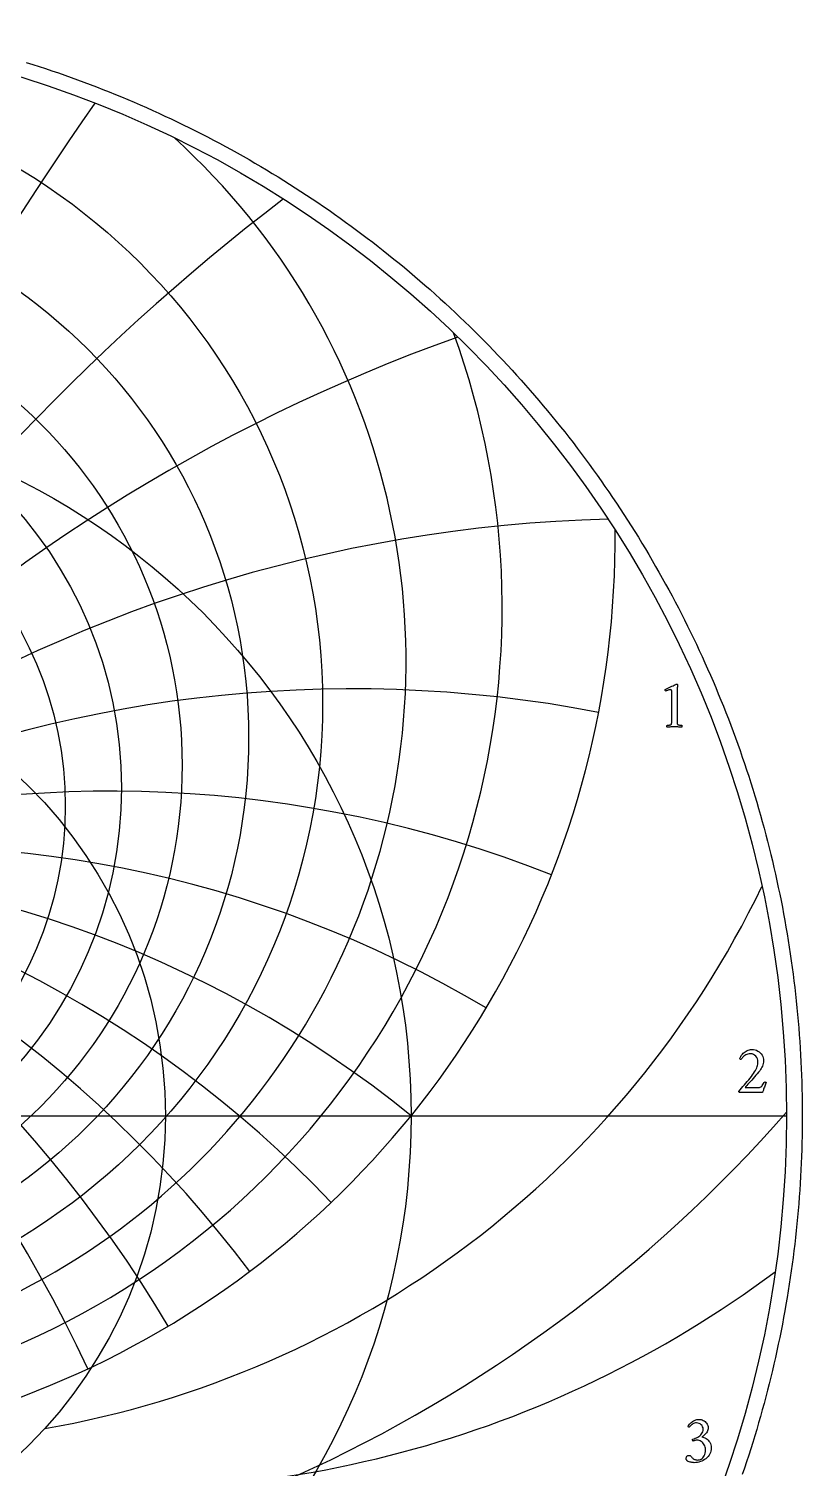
# Model space of a CAD drawing. Header units: millimetres. Extents: x -71 to 71, y -71 to 73.
# Drawn here: x 21.3 to 71.2, y -22.8 to 70.2 of the extents above; entities that cross this region are included whole.
import ezdxf

# ---------------------------------------------------------------- set-up
doc = ezdxf.new("R2010")
doc.units = ezdxf.units.MM
for name, color, linetype in [('CUT_OUTER', 1, 'Continuous'), ('ENGRAVE', 7, 'Continuous'), ('ENGRAVE_FINE', 8, 'Continuous'), ('TEXT', 5, 'Continuous')]:
    doc.layers.add(name, color=color, linetype=linetype)

msp = doc.modelspace()

# ---------------------------------------------------------------- linework, layer by layer
at = {"layer": 'CUT_OUTER'}
msp.add_lwpolyline([(21.0919, 68.0252), (21.5089, 67.8945), (21.9251, 67.7612), (22.3404, 67.6254), (22.7549, 67.487), (23.1686, 67.3462), (23.5814, 67.2027), (23.9933, 67.0568), (24.4043, 66.9083), (24.8144, 66.7573), (25.2235, 66.6038), (25.6317, 66.4477), (26.039, 66.2892), (26.4452, 66.1282), (26.8505, 65.9647), (27.2547, 65.7987), (27.6579, 65.6302), (28.0601, 65.4593), (28.4612, 65.2859), (28.8613, 65.11), (29.2603, 64.9317), (29.6581, 64.7509), (30.0549, 64.5677), (30.4505, 64.3821), (30.8449, 64.1941), (31.2382, 64.0036), (31.6304, 63.8107), (32.0213, 63.6154), (32.4111, 63.4178), (32.7996, 63.2177), (33.1868, 63.0152), (33.5729, 62.8104), (33.9576, 62.6033), (34.3411, 62.3937), (34.7233, 62.1818), (35.1042, 61.9676), (35.4838, 61.751), (35.862, 61.5321), (36.2389, 61.3109), (36.6144, 61.0874), (36.9885, 60.8616), (37.3613, 60.6335), (37.7326, 60.4031), (38.1025, 60.1705), (38.471, 59.9355), (38.838, 59.6984), (39.2036, 59.4589), (39.5677, 59.2173), (39.9303, 58.9734), (40.2914, 58.7273), (40.651, 58.4789), (41.0091, 58.2284), (41.3656, 57.9757), (41.7205, 57.7208), (42.0739, 57.4637), (42.4257, 57.2044), (42.7759, 56.943), (43.1245, 56.6795), (43.4715, 56.4138), (43.8168, 56.146), (44.1605, 55.8761), (44.5025, 55.6041), (44.8428, 55.33), (45.1815, 55.0538), (45.5184, 54.7755), (45.8537, 54.4952), (46.1872, 54.2128), (46.519, 53.9284), (46.849, 53.642), (47.1773, 53.3535), (47.5037, 53.063), (47.8284, 52.7705), (48.1513, 52.4761), (48.4724, 52.1796), (48.7917, 51.8812), (49.1091, 51.5809), (49.4246, 51.2786), (49.7384, 50.9743), (50.0502, 50.6682), (50.3601, 50.3601), (50.6682, 50.0502), (50.9743, 49.7384), (51.2786, 49.4246), (51.5809, 49.1091), (51.8812, 48.7917), (52.1796, 48.4724), (52.4761, 48.1513), (52.7705, 47.8284), (53.063, 47.5037), (53.3535, 47.1773), (53.642, 46.849), (53.9284, 46.519), (54.2128, 46.1872), (54.4952, 45.8537), (54.7755, 45.5184), (55.0538, 45.1815), (55.33, 44.8428), (55.6041, 44.5025), (55.8761, 44.1605), (56.146, 43.8168), (56.4138, 43.4715), (56.6795, 43.1245), (56.943, 42.7759), (57.2044, 42.4257), (57.4637, 42.0739), (57.7208, 41.7205), (57.9757, 41.3656), (58.2284, 41.0091), (58.4789, 40.651), (58.7273, 40.2914), (58.9734, 39.9303), (59.2173, 39.5677), (59.4589, 39.2036), (59.6984, 38.838), (59.9355, 38.471), (60.1705, 38.1025), (60.4031, 37.7326), (60.6335, 37.3613), (60.8616, 36.9885), (61.0874, 36.6144), (61.3109, 36.2389), (61.5321, 35.862), (61.751, 35.4838), (61.9676, 35.1042), (62.1818, 34.7233), (62.3937, 34.3411), (62.6033, 33.9576), (62.8104, 33.5729), (63.0152, 33.1868), (63.2177, 32.7996), (63.4178, 32.4111), (63.6154, 32.0213), (63.8107, 31.6304), (64.0036, 31.2382), (64.1941, 30.8449), (64.3821, 30.4505), (64.5677, 30.0549), (64.7509, 29.6581), (64.9317, 29.2603), (65.11, 28.8613), (65.2859, 28.4612), (65.4593, 28.0601), (65.6302, 27.6579), (65.7987, 27.2547), (65.9647, 26.8505), (66.1282, 26.4452), (66.2892, 26.039), (66.4477, 25.6317), (66.6038, 25.2235), (66.7573, 24.8144), (66.9083, 24.4043), (67.0568, 23.9933), (67.2027, 23.5814), (67.3462, 23.1686), (67.487, 22.7549), (67.6254, 22.3404), (67.7612, 21.9251), (67.8945, 21.5089), (68.0252, 21.0919), (68.1533, 20.6741), (68.2789, 20.2555), (68.4019, 19.8362), (68.5223, 19.4161), (68.6401, 18.9953), (68.7554, 18.5738), (68.8681, 18.1515), (68.9781, 17.7286), (69.0856, 17.305), (69.1905, 16.8808), (69.2928, 16.456), (69.3925, 16.0305), (69.4895, 15.6044), (69.5839, 15.1777), (69.6758, 14.7505), (69.765, 14.3227), (69.8515, 13.8943), (69.9355, 13.4655), (70.0168, 13.0361), (70.0954, 12.6062), (70.1715, 12.1759), (70.2449, 11.7451), (70.3156, 11.3139), (70.3837, 10.8822), (70.4492, 10.4501), (70.5119, 10.0177), (70.5721, 9.5848), (70.6296, 9.1516), (70.6844, 8.7181), (70.7366, 8.2842), (70.7861, 7.85), (70.8329, 7.4155), (70.8771, 6.9808), (70.9186, 6.5458), (70.9574, 6.1105), (70.9935, 5.675), (71.027, 5.2393), (71.0578, 4.8034), (71.086, 4.3673), (71.1114, 3.931), (71.1342, 3.4946), (71.1543, 3.0581), (71.1717, 2.6214), (71.1865, 2.1847), (71.1985, 1.7478), (71.2079, 1.3109), (71.2146, 0.874), (71.2187, 0.437), (71.22, 0), (71.2187, -0.437), (71.2146, -0.874), (71.2079, -1.3109), (71.1985, -1.7478), (71.1865, -2.1847), (71.1717, -2.6214), (71.1543, -3.0581), (71.1342, -3.4946), (71.1114, -3.931), (71.086, -4.3673), (71.0578, -4.8034), (71.027, -5.2393), (70.9935, -5.675), (70.9574, -6.1105), (70.9186, -6.5458), (70.8771, -6.9808), (70.8329, -7.4155), (70.7861, -7.85), (70.7366, -8.2842), (70.6844, -8.7181), (70.6296, -9.1516), (70.5721, -9.5848), (70.5119, -10.0177), (70.4492, -10.4501), (70.3837, -10.8822), (70.3156, -11.3139), (70.2449, -11.7451), (70.1715, -12.1759), (70.0954, -12.6062), (70.0168, -13.0361), (69.9355, -13.4655), (69.8515, -13.8943), (69.765, -14.3227), (69.6758, -14.7505), (69.5839, -15.1777), (69.4895, -15.6044), (69.3925, -16.0305), (69.2928, -16.456), (69.1905, -16.8808), (69.0856, -17.305), (68.9781, -17.7286), (68.8681, -18.1515), (68.7554, -18.5738), (68.6401, -18.9953), (68.5223, -19.4161), (68.4019, -19.8362), (68.2789, -20.2555), (68.1533, -20.6741), (68.0252, -21.0919), (67.8945, -21.5089), (67.7612, -21.9251), (67.6254, -22.3404), (67.487, -22.7549), (67.3462, -23.1686)], dxfattribs=at)
at = {"layer": 'ENGRAVE'}
msp.add_lwpolyline([(-70.2, 0), (70.2, 0)], dxfattribs=at)
for centre, radius in [((0, 0), 70.2), ((0, 26.6246), 40.2362), ((0, 24.427), 35.4591), ((0, 22.6432), 31.1599), ((0, 21.1869), 27.2366), ((0, 0), 45.9522), ((0, 19.9952), 23.6118), ((0, 0), 30.0798)]:
    msp.add_circle(centre, radius, dxfattribs=at)
for centre, radius, start, end in [((0, 29.3573), 45.6298, 132.219432, 47.780568), ((0, 32.7997), 51.8337, 159.954591, 20.045409), ((0, 37.2113), 59.1294, 179.387133, 0.612867), ((0, -56.7462), 73.0187, 51, 129), ((0, -56.7462), 73.0187, 51, 129), ((11.3645, 42.4127), 63.5578, 279.897105, 334.266125), ((27.0703, 46.8871), 71.0127, 263.168398, 306.663613)]:
    msp.add_arc(centre, radius, start, end, dxfattribs=at)
at = {"layer": 'ENGRAVE_FINE'}
for centre, radius, start, end in [((200.6173, -56.7462), 213.4925, 145.101551, 170.385059), ((200.6173, -56.7462), 213.4925, 145.101551, 170.385059), ((126.4722, -56.7462), 146.0375, 127.433987, 165.43357), ((126.4722, -56.7462), 146.0375, 127.433987, 165.43357), ((87.0203, -56.7462), 113.597, 109.56589, 160.302662), ((87.0203, -56.7462), 113.597, 109.56589, 160.302662), ((-61.27, -56.7462), 95.3192, 25.078922, 88.440652), ((-61.27, -56.7462), 95.3192, 25.078922, 88.440652), ((61.27, -56.7462), 95.3192, 91.559348, 154.921078), ((61.27, -56.7462), 95.3192, 91.559348, 154.921078), ((-42.1574, -56.7462), 84.3148, 30.79319, 100.876652), ((-42.1574, -56.7462), 84.3148, 30.79319, 100.876652), ((42.1574, -56.7462), 84.3148, 79.123348, 149.20681), ((42.1574, -56.7462), 84.3148, 79.123348, 149.20681), ((-26.5766, -56.7462), 77.7049, 36.936769, 111.475271), ((-26.5766, -56.7462), 77.7049, 36.936769, 111.475271), ((26.5766, -56.7462), 77.7049, 68.524729, 143.063231), ((26.5766, -56.7462), 77.7049, 68.524729, 143.063231), ((-12.8752, -56.7462), 74.1452, 43.625537, 120.768969), ((-12.8752, -56.7462), 74.1452, 43.625537, 120.768969), ((12.8752, -56.7462), 74.1452, 59.231031, 136.374463), ((12.8752, -56.7462), 74.1452, 59.231031, 136.374463), ((0, 61.7749), 93.357, 221.240592, 318.759408)]:
    msp.add_arc(centre, radius, start, end, dxfattribs=at)
at = {"layer": 'TEXT'}
for points in [[(62.7944, 25.6082), (62.7944, 27.3574), (62.7932, 27.4003), (62.7895, 27.436), (62.7832, 27.4645), (62.7745, 27.4858), (62.7628, 27.5013), (62.7474, 27.5124), (62.7284, 27.519), (62.7059, 27.5212), (62.6782, 27.5192), (62.6439, 27.5129), (62.6029, 27.5025), (62.5553, 27.488), (62.5074, 27.4721), (62.4656, 27.4576), (62.4299, 27.4444), (62.4003, 27.4327), (62.3829, 27.449), (62.3704, 27.467), (62.363, 27.4866), (62.3605, 27.5079), (62.3605, 27.5082), (62.3605, 27.5091), (62.3605, 27.5104), (62.3605, 27.5124), (62.361, 27.5204), (62.3627, 27.5268), (62.3654, 27.5315), (62.3693, 27.5345), (62.4575, 27.5745), (62.5448, 27.6148), (62.6313, 27.6553), (62.7169, 27.6961), (62.7986, 27.7353), (62.8731, 27.7709), (62.9403, 27.8028), (63.0004, 27.8312), (63.05, 27.8545), (63.0862, 27.8711), (63.1087, 27.881), (63.1177, 27.8844), (63.1266, 27.8844), (63.1368, 27.8827), (63.1454, 27.8777), (63.1523, 27.8694), (63.1576, 27.8578), (63.1617, 27.8451), (63.1653, 27.8334), (63.1684, 27.8229), (63.1709, 27.8135), (63.1698, 27.8067), (63.1664, 27.7864), (63.1609, 27.7525), (63.1531, 27.705), (63.1454, 27.6451), (63.1399, 27.5738), (63.1365, 27.4912), (63.1354, 27.3972), (63.1354, 25.6082), (63.1356, 25.5603), (63.136, 25.5141), (63.1367, 25.4695), (63.1376, 25.4266), (63.1397, 25.3865), (63.1437, 25.3502), (63.1497, 25.3178), (63.1576, 25.2893), (63.165, 25.2785), (63.1786, 25.2683), (63.1983, 25.2586), (63.224, 25.2495), (63.2532, 25.2413), (63.2832, 25.2345), (63.3141, 25.2291), (63.3458, 25.2251), (63.3755, 25.2222), (63.4006, 25.2201), (63.4209, 25.2189), (63.4366, 25.2185), (63.4425, 25.2079), (63.4471, 25.1941), (63.4503, 25.177), (63.4521, 25.1565), (63.4519, 25.136), (63.4493, 25.1188), (63.4442, 25.105), (63.4366, 25.0945), (63.3715, 25.0988), (63.3092, 25.1028), (63.2497, 25.1065), (63.193, 25.11), (63.1365, 25.1129), (63.0779, 25.115), (63.017, 25.1162), (62.9539, 25.1166), (62.8933, 25.1162), (62.8354, 25.115), (62.7803, 25.1129), (62.728, 25.11), (62.6752, 25.1065), (62.6184, 25.1028), (62.5578, 25.0988), (62.4933, 25.0945), (62.4857, 25.105), (62.4806, 25.1188), (62.478, 25.136), (62.4778, 25.1565), (62.4796, 25.177), (62.4828, 25.1941), (62.4874, 25.2079), (62.4933, 25.2185), (62.509, 25.2189), (62.5293, 25.2201), (62.5543, 25.2222), (62.5841, 25.2251), (62.6158, 25.2291), (62.6466, 25.2345), (62.6767, 25.2413), (62.7059, 25.2495), (62.7313, 25.2586), (62.7502, 25.2683), (62.7623, 25.2785), (62.7679, 25.2893), (62.7759, 25.3178), (62.7823, 25.3502), (62.787, 25.3865), (62.79, 25.4266), (62.792, 25.4695), (62.7933, 25.5141), (62.7942, 25.5603), (62.7944, 25.6082)], [(68.8905, 2.1572), (68.868, 2.1022), (68.8451, 2.0437), (68.8216, 1.9815), (68.7975, 1.9158), (68.7737, 1.8495), (68.751, 1.7857), (68.7294, 1.7244), (68.7089, 1.6656), (68.6906, 1.6127), (68.6757, 1.5693), (68.6641, 1.5352), (68.6558, 1.5106), (67.159, 1.5106), (67.1522, 1.5157), (67.1451, 1.5222), (67.1378, 1.5301), (67.1302, 1.5394), (67.1234, 1.5489), (67.1186, 1.5577), (67.1157, 1.5656), (67.1147, 1.5726), (67.206, 1.6756), (67.2985, 1.7807), (67.392, 1.8881), (67.4867, 1.9977), (67.5808, 2.1082), (67.6727, 2.218), (67.7623, 2.3274), (67.8498, 2.4361), (67.9331, 2.5424), (68.0103, 2.6443), (68.0815, 2.7417), (68.1465, 2.8347), (68.207, 2.9291), (68.2555, 3.0174), (68.2922, 3.0996), (68.317, 3.1757), (68.3335, 3.2496), (68.3452, 3.3251), (68.3523, 3.4024), (68.3546, 3.4812), (68.3462, 3.5875), (68.3209, 3.685), (68.2787, 3.7735), (68.2196, 3.8532), (68.1475, 3.9191), (68.0662, 3.9662), (67.9759, 3.9944), (67.8764, 4.0038), (67.7928, 3.9991), (67.7147, 3.985), (67.6422, 3.9614), (67.5752, 3.9285), (67.5141, 3.89), (67.459, 3.8499), (67.41, 3.8081), (67.3671, 3.7647), (67.3306, 3.7231), (67.3007, 3.6872), (67.2774, 3.6567), (67.2608, 3.6318), (67.2474, 3.6336), (67.2337, 3.639), (67.2197, 3.648), (67.2055, 3.6606), (67.1929, 3.674), (67.1839, 3.6855), (67.1785, 3.6951), (67.1767, 3.7027), (67.1862, 3.7261), (67.2016, 3.7564), (67.2228, 3.7936), (67.2498, 3.8377), (67.2825, 3.8859), (67.3212, 3.9352), (67.3656, 3.9855), (67.4158, 4.037), (67.471, 4.0871), (67.5304, 4.1333), (67.5939, 4.1757), (67.6616, 4.2141), (67.7334, 4.2461), (67.8094, 4.2689), (67.8895, 4.2826), (67.9738, 4.2872), (68.0755, 4.2807), (68.1725, 4.2612), (68.2648, 4.2287), (68.3524, 4.1831), (68.4332, 4.1274), (68.5052, 4.0641), (68.5683, 3.9934), (68.6226, 3.9152), (68.6661, 3.8319), (68.6973, 3.7458), (68.716, 3.657), (68.7222, 3.5654), (68.718, 3.4738), (68.7056, 3.3849), (68.6848, 3.2989), (68.6558, 3.2155), (68.6195, 3.135), (68.5772, 3.0572), (68.5287, 2.9822), (68.4742, 2.91), (68.3968, 2.8155), (68.3153, 2.7179), (68.2297, 2.6173), (68.1399, 2.5136), (68.0492, 2.4101), (67.9611, 2.3099), (67.8754, 2.2131), (67.7922, 2.1195), (67.7145, 2.0322), (67.645, 1.954), (67.5838, 1.885), (67.531, 1.825), (68.3901, 1.825), (68.4514, 1.8301), (68.5069, 1.8455), (68.5565, 1.8711), (68.6004, 1.907), (68.6407, 1.9533), (68.6796, 2.0105), (68.7171, 2.0784), (68.7532, 2.1572), (68.7596, 2.1688), (68.7698, 2.1771), (68.7839, 2.1821), (68.8019, 2.1837), (68.8096, 2.1832), (68.8196, 2.1815), (68.8318, 2.1787), (68.8462, 2.1749), (68.8606, 2.1704), (68.8728, 2.166), (68.8827, 2.1616), (68.8905, 2.1572)], [(64.5752, -19.6038), (64.6319, -19.6078), (64.6914, -19.6198), (64.7537, -19.6399), (64.8187, -19.668), (64.8828, -19.7038), (64.9422, -19.7472), (64.9968, -19.7979), (65.0468, -19.8562), (65.0884, -19.9215), (65.1182, -19.9935), (65.1361, -20.0721), (65.142, -20.1573), (65.1377, -20.2246), (65.1248, -20.2891), (65.1034, -20.3508), (65.0734, -20.4098), (65.0374, -20.4654), (64.9981, -20.5171), (64.9555, -20.565), (64.9095, -20.609), (64.8632, -20.6489), (64.8193, -20.6843), (64.7779, -20.7153), (64.739, -20.7419), (64.8021, -20.7549), (64.8674, -20.7762), (64.935, -20.8058), (65.0047, -20.8437), (65.0729, -20.8898), (65.1359, -20.9439), (65.1936, -21.0061), (65.2461, -21.0762), (65.2897, -21.1544), (65.3208, -21.2406), (65.3395, -21.3349), (65.3457, -21.4371), (65.3398, -21.5452), (65.3219, -21.648), (65.2922, -21.7456), (65.2505, -21.8379), (65.199, -21.9243), (65.1398, -22.004), (65.0728, -22.077), (64.9981, -22.1435), (64.9171, -22.2028), (64.8315, -22.2547), (64.7411, -22.2991), (64.646, -22.3361), (64.548, -22.3652), (64.449, -22.3859), (64.3488, -22.3984), (64.2475, -22.4025), (64.2028, -22.401), (64.1528, -22.3964), (64.0976, -22.3888), (64.0371, -22.3782), (63.9755, -22.3642), (63.917, -22.3466), (63.8615, -22.3254), (63.8091, -22.3007), (63.7991, -22.2918), (63.7869, -22.2785), (63.7725, -22.2608), (63.7559, -22.2387), (63.7404, -22.214), (63.7293, -22.1889), (63.7227, -22.1631), (63.7205, -22.1368), (63.724, -22.0925), (63.7343, -22.0527), (63.7516, -22.0173), (63.7758, -21.9863), (63.8045, -21.9611), (63.8351, -21.9431), (63.8676, -21.9323), (63.9021, -21.9287), (63.944, -21.933), (63.9812, -21.9458), (64.0137, -21.9673), (64.0415, -21.9973), (64.0672, -22.0307), (64.093, -22.0621), (64.1192, -22.0916), (64.1456, -22.1191), (64.1781, -22.1478), (64.2137, -22.1717), (64.2523, -22.1909), (64.294, -22.2055), (64.337, -22.2161), (64.3798, -22.2237), (64.4223, -22.2283), (64.4645, -22.2298), (64.5222, -22.2258), (64.5802, -22.2138), (64.6384, -22.1937), (64.6969, -22.1656), (64.7533, -22.1282), (64.8049, -22.0804), (64.8518, -22.022), (64.894, -21.953), (64.9289, -21.8726), (64.9538, -21.7798), (64.9687, -21.6745), (64.9737, -21.5567), (64.9687, -21.4708), (64.9538, -21.3901), (64.9289, -21.3147), (64.894, -21.2445), (64.8513, -21.1804), (64.8027, -21.1233), (64.7483, -21.073), (64.6881, -21.0297), (64.624, -20.9949), (64.558, -20.9699), (64.4901, -20.955), (64.4202, -20.95), (64.3846, -20.9514), (64.3488, -20.9555), (64.3126, -20.9625), (64.2763, -20.9722), (64.2418, -20.9824), (64.2115, -20.991), (64.1853, -20.9979), (64.1633, -21.0032), (64.1517, -20.9846), (64.1434, -20.9644), (64.1384, -20.9425), (64.1368, -20.919), (64.1373, -20.9046), (64.139, -20.8924), (64.1417, -20.8825), (64.1456, -20.8747), (64.2309, -20.8523), (64.3139, -20.8249), (64.3947, -20.7925), (64.4733, -20.7552), (64.5471, -20.7124), (64.6134, -20.6638), (64.6722, -20.6094), (64.7235, -20.5492), (64.7652, -20.4824), (64.7949, -20.4081), (64.8128, -20.3263), (64.8187, -20.237), (64.8113, -20.1543), (64.7888, -20.0787), (64.7515, -20.0104), (64.6992, -19.9492), (64.6352, -19.8988), (64.563, -19.8628), (64.4824, -19.8413), (64.3936, -19.8341), (64.3272, -19.8381), (64.2652, -19.8501), (64.2076, -19.8702), (64.1545, -19.8983), (64.1062, -19.9307), (64.0631, -19.9636), (64.0254, -19.9971), (63.9928, -20.0311), (63.9653, -20.0623), (63.9425, -20.087), (63.9243, -20.1054), (63.9109, -20.1175), (63.9021, -20.1155), (63.8932, -20.1097), (63.8843, -20.1), (63.8755, -20.0865), (63.8677, -20.071), (63.8622, -20.0555), (63.8589, -20.04), (63.8578, -20.0245), (63.8933, -19.974), (63.9336, -19.9243), (63.9786, -19.8754), (64.0283, -19.8274), (64.0824, -19.7817), (64.1406, -19.74), (64.203, -19.702), (64.2696, -19.668), (64.3402, -19.6399), (64.4146, -19.6198), (64.493, -19.6078), (64.5752, -19.6038)]]:
    msp.add_lwpolyline(points, close=True, dxfattribs=at)

doc.saveas('drawing.dxf')
